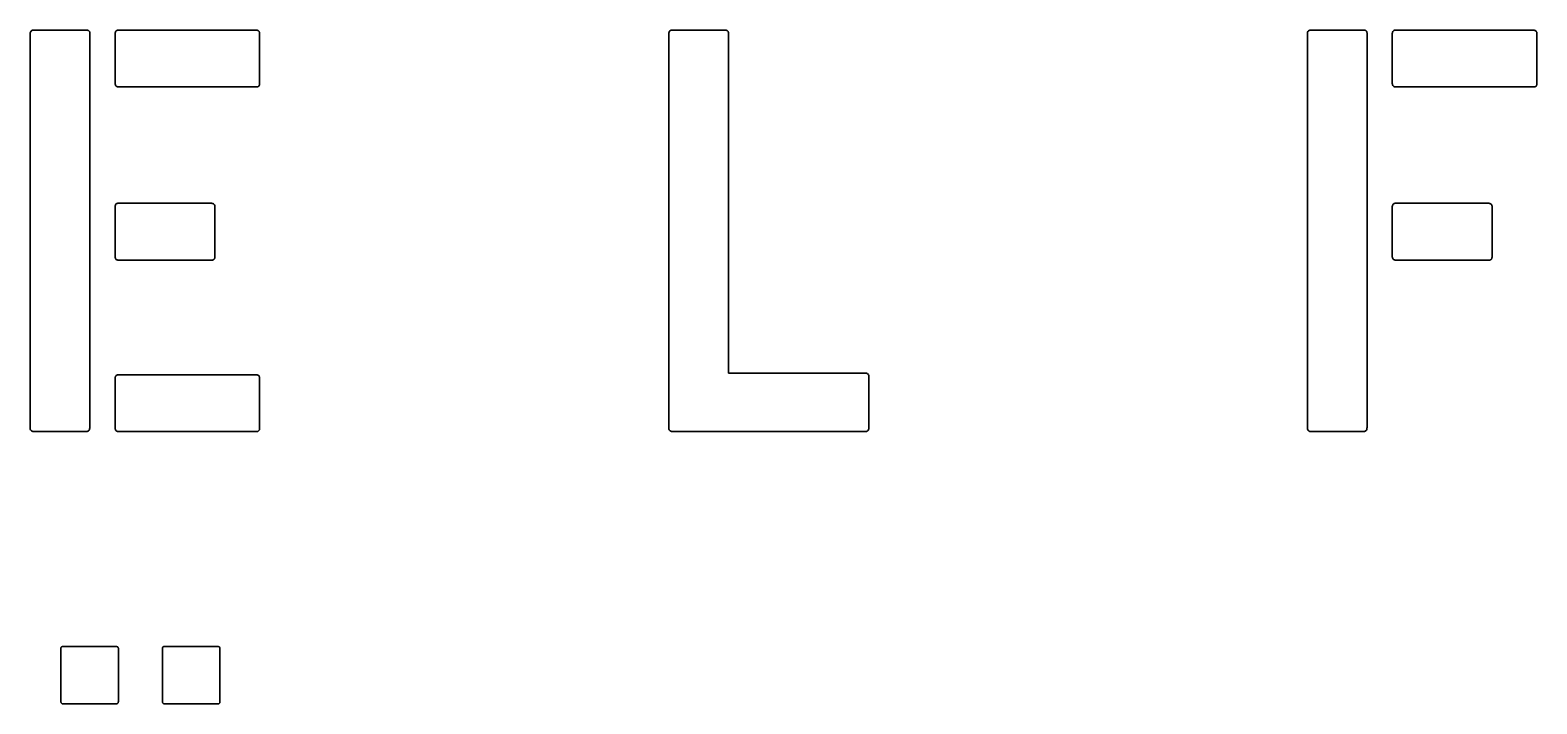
# Model space of a CAD drawing. Extents: x 10 to 410, y -69 to 348.
# Drawn here: x 204.1 to 279.2, y 142.4 to 176 of the extents above; entities that cross this region are included whole.
import ezdxf

# ---------------------------------------------------------------- set-up
doc = ezdxf.new("R2010")
doc.units = 0

msp = doc.modelspace()

# ---------------------------------------------------------------- linework, layer by layer
at = {"color": 7, "lineweight": 35, "ltscale": 0.000951}
for p, q in [((204.149994, 175.800003), (204.151718, 175.837997)), ((208.378571, 175.800003), (208.38028, 175.837997)), ((215.378571, 176), (215.416565, 175.998291)), ((235.949997, 175.800003), (235.951721, 175.837997)), ((267.75, 175.800003), (267.751709, 175.837997)), ((271.978577, 175.800003), (271.980286, 175.837997)), ((278.978577, 176), (279.016571, 175.998291)), ((208.38028, 173.33342), (208.378571, 173.371429)), ((271.980286, 173.33342), (271.978577, 173.371429)), ((213.149994, 167.371429), (213.187988, 167.36972)), ((276.75, 167.371429), (276.787994, 167.36972)), ((208.378571, 167.171432), (208.38028, 167.209427)), ((271.978577, 167.171432), (271.980286, 167.209427)), ((208.38028, 164.704849), (208.378571, 164.742859)), ((271.980286, 164.704849), (271.978577, 164.742859)), ((208.378571, 158.628571), (208.38028, 158.666565)), ((215.378571, 158.828568), (215.416565, 158.826859)), ((207.121429, 156.199997), (207.119415, 156.162003)), ((208.38028, 156.162003), (208.378571, 156.199997)), ((245.921432, 156.199997), (245.919434, 156.162003)), ((270.721436, 156.199997), (270.719421, 156.162003)), ((204.349991, 156), (204.311996, 156.001709)), ((236.150009, 156), (236.112, 156.001709)), ((270.559418, 156.001999), (270.521423, 156))]:
    msp.add_line(p, q, dxfattribs=at)
at = {"color": 7, "lineweight": 35, "ltscale": 0.490714}
for p, q in [((204.149994, 156.171432), (204.149994, 175.800003)), ((235.949997, 156.171432), (235.949997, 175.800003)), ((267.75, 156.171432), (267.75, 175.800003))]:
    msp.add_line(p, q, dxfattribs=at)
at = {"color": 7, "lineweight": 35, "ltscale": 0.00086}
for p, q in [((204.151718, 175.837997), (204.156845, 175.871994)), ((208.38028, 175.837997), (208.385422, 175.871994)), ((215.416565, 175.998291), (215.450562, 175.993149)), ((235.951721, 175.837997), (235.956863, 175.871994)), ((267.751709, 175.837997), (267.756836, 175.871994)), ((271.980286, 175.837997), (271.985413, 175.871994)), ((279.016571, 175.998291), (279.050568, 175.993149)), ((208.385422, 173.299423), (208.38028, 173.33342)), ((271.985413, 173.299423), (271.980286, 173.33342)), ((213.187988, 167.36972), (213.221985, 167.364578)), ((276.787994, 167.36972), (276.821991, 167.364578)), ((208.38028, 167.209427), (208.385422, 167.243423)), ((271.980286, 167.209427), (271.985413, 167.243423)), ((208.385422, 164.670853), (208.38028, 164.704849)), ((271.985413, 164.670853), (271.980286, 164.704849)), ((208.38028, 158.666565), (208.385422, 158.700577)), ((215.416565, 158.826859), (215.450562, 158.821716)), ((208.385422, 156.128006), (208.38028, 156.162003)), ((204.311996, 156.001709), (204.278, 156.006851)), ((236.112, 156.001709), (236.078003, 156.006851)), ((267.911987, 156.001709), (267.877991, 156.006851))]:
    msp.add_line(p, q, dxfattribs=at)
at = {"color": 7, "lineweight": 35, "ltscale": 0.00078}
for p, q in [((204.156845, 175.871994), (204.165421, 175.901993)), ((208.385422, 175.871994), (208.393997, 175.901993)), ((215.450562, 175.993149), (215.48056, 175.984573)), ((235.956863, 175.871994), (235.965439, 175.901993)), ((267.756836, 175.871994), (267.765442, 175.901993)), ((271.985413, 175.871994), (271.993988, 175.901993)), ((279.050568, 175.993149), (279.080566, 175.984573)), ((208.393997, 173.269424), (208.385422, 173.299423)), ((271.993988, 173.269424), (271.985413, 173.299423)), ((213.221985, 167.364578), (213.251984, 167.356003)), ((276.821991, 167.364578), (276.85199, 167.356003)), ((208.385422, 167.243423), (208.393997, 167.273422)), ((271.985413, 167.243423), (271.993988, 167.273422)), ((208.393997, 164.640854), (208.385422, 164.670853)), ((271.993988, 164.640854), (271.985413, 164.670853)), ((208.385422, 158.700577), (208.393997, 158.730576)), ((215.450562, 158.821716), (215.48056, 158.813141)), ((208.393997, 156.098007), (208.385422, 156.128006)), ((204.278, 156.006851), (204.248001, 156.015427)), ((236.078003, 156.006851), (236.048004, 156.015427)), ((267.877991, 156.006851), (267.847992, 156.015427))]:
    msp.add_line(p, q, dxfattribs=at)
at = {"color": 7, "lineweight": 35, "ltscale": 0.000716}
for p, q in [((204.165421, 175.901993), (204.177429, 175.927994)), ((208.393997, 175.901993), (208.405991, 175.927994)), ((215.48056, 175.984573), (215.506561, 175.97258)), ((235.965439, 175.901993), (235.977432, 175.927994)), ((267.765442, 175.901993), (267.777405, 175.927994)), ((271.993988, 175.901993), (272.005981, 175.927994)), ((279.080566, 175.984573), (279.106567, 175.97258)), ((208.405991, 173.243423), (208.393997, 173.269424)), ((272.005981, 173.243423), (271.993988, 173.269424)), ((213.251984, 167.356003), (213.277985, 167.343994)), ((276.85199, 167.356003), (276.877991, 167.343994)), ((208.393997, 167.273422), (208.405991, 167.299423)), ((271.993988, 167.273422), (272.005981, 167.299423)), ((208.405991, 164.614853), (208.393997, 164.640854)), ((272.005981, 164.614853), (271.993988, 164.640854)), ((208.393997, 158.730576), (208.405991, 158.756577)), ((215.48056, 158.813141), (215.506561, 158.801147)), ((208.405991, 156.072006), (208.393997, 156.098007)), ((204.248001, 156.015427), (204.222, 156.027435)), ((236.048004, 156.015427), (236.022003, 156.027435)), ((267.847992, 156.015427), (267.821991, 156.027435))]:
    msp.add_line(p, q, dxfattribs=at)
at = {"color": 7, "lineweight": 35, "ltscale": 0.000672}
for p, q in [((204.177429, 175.927994), (204.192856, 175.949997)), ((208.405991, 175.927994), (208.421417, 175.949997)), ((215.506561, 175.97258), (215.528564, 175.957138)), ((235.977432, 175.927994), (235.992859, 175.949997)), ((267.777405, 175.927994), (267.792847, 175.949997)), ((272.005981, 175.927994), (272.021423, 175.949997)), ((279.106567, 175.97258), (279.128571, 175.957138)), ((208.421417, 173.22142), (208.405991, 173.243423)), ((272.021423, 173.22142), (272.005981, 173.243423)), ((208.405991, 167.299423), (208.421417, 167.321426)), ((213.277985, 167.343994), (213.299988, 167.328568)), ((272.005981, 167.299423), (272.021423, 167.321426)), ((276.877991, 167.343994), (276.899994, 167.328568)), ((208.421417, 164.59285), (208.405991, 164.614853)), ((272.021423, 164.59285), (272.005981, 164.614853)), ((215.506561, 158.801147), (215.528564, 158.785721)), ((208.421417, 156.050003), (208.405991, 156.072006)), ((204.222, 156.027435), (204.199997, 156.042862)), ((236.022003, 156.027435), (236, 156.042862)), ((267.821991, 156.027435), (267.799988, 156.042862))]:
    msp.add_line(p, q, dxfattribs=at)
at = {"color": 7, "lineweight": 35, "ltscale": 0.000652}
for p, q in [((204.192856, 175.949997), (204.2117, 175.968002)), ((208.421417, 175.949997), (208.440277, 175.968002)), ((215.528564, 175.957138), (215.54657, 175.938278)), ((235.992859, 175.949997), (236.011719, 175.968002)), ((267.792847, 175.949997), (267.811707, 175.968002)), ((272.021423, 175.949997), (272.040283, 175.968002)), ((208.440277, 173.20343), (208.421417, 173.22142)), ((272.040283, 173.20343), (272.021423, 173.22142)), ((208.421417, 167.321426), (208.440277, 167.339432)), ((213.299988, 167.328568), (213.317993, 167.309708)), ((272.021423, 167.321426), (272.040283, 167.339432)), ((276.899994, 167.328568), (276.917999, 167.309708)), ((208.440277, 164.57486), (208.421417, 164.59285)), ((272.040283, 164.57486), (272.021423, 164.59285)), ((208.421417, 158.778564), (208.440277, 158.79657)), ((215.528564, 158.785721), (215.54657, 158.766861)), ((204.199997, 156.042862), (204.181992, 156.061722)), ((236, 156.042862), (235.98201, 156.061722)), ((267.799988, 156.042862), (267.781982, 156.061722)), ((208.440277, 156.031998), (208.421417, 156.050003))]:
    msp.add_line(p, q, dxfattribs=at)
at = {"color": 7, "lineweight": 35, "ltscale": 0.000658}
for p, q in [((204.2117, 175.968002), (204.233994, 175.981995)), ((208.440277, 175.968002), (208.46257, 175.981995)), ((215.54657, 175.938278), (215.560577, 175.916)), ((236.011719, 175.968002), (236.034012, 175.981995)), ((267.811707, 175.968002), (267.833984, 175.981995)), ((272.040283, 175.968002), (272.062561, 175.981995)), ((279.146545, 175.938278), (279.160583, 175.916)), ((208.46257, 173.189423), (208.440277, 173.20343)), ((272.062561, 173.189423), (272.040283, 173.20343)), ((208.440277, 167.339432), (208.46257, 167.353424)), ((272.040283, 167.339432), (272.062561, 167.353424)), ((213.317993, 167.309708), (213.332001, 167.28743)), ((276.917999, 167.309708), (276.932007, 167.28743)), ((208.46257, 164.560852), (208.440277, 164.57486)), ((272.062561, 164.560852), (272.040283, 164.57486)), ((208.440277, 158.79657), (208.46257, 158.810577)), ((215.54657, 158.766861), (215.560577, 158.744568)), ((204.181992, 156.061722), (204.167999, 156.084)), ((235.98201, 156.061722), (235.968002, 156.084)), ((208.46257, 156.018005), (208.440277, 156.031998))]:
    msp.add_line(p, q, dxfattribs=at)
at = {"color": 7, "lineweight": 35, "ltscale": 0.00069}
for p, q in [((204.233994, 175.981995), (204.25972, 175.992004)), ((208.46257, 175.981995), (208.488281, 175.992004)), ((236.034012, 175.981995), (236.059723, 175.992004)), ((267.833984, 175.981995), (267.859711, 175.992004)), ((272.062561, 175.981995), (272.088287, 175.992004)), ((208.488281, 173.179428), (208.46257, 173.189423)), ((272.088287, 173.179428), (272.062561, 173.189423)), ((208.46257, 167.353424), (208.488281, 167.363434)), ((272.062561, 167.353424), (272.088287, 167.363434)), ((276.932007, 167.28743), (276.942017, 167.261719)), ((208.488281, 164.550858), (208.46257, 164.560852)), ((272.088287, 164.550858), (272.062561, 164.560852)), ((208.46257, 158.810577), (208.488281, 158.820572)), ((204.167999, 156.084), (204.15799, 156.109711)), ((235.968002, 156.084), (235.958008, 156.109711)), ((267.768005, 156.084), (267.757996, 156.109711)), ((208.488281, 156.007996), (208.46257, 156.018005))]:
    msp.add_line(p, q, dxfattribs=at)
at = {"color": 7, "lineweight": 35, "ltscale": 0.000743}
msp.add_line((204.25972, 175.992004), (204.288849, 175.998001), dxfattribs=at)
at = {"color": 7, "lineweight": 35, "ltscale": 0.000816}
for p, q in [((204.288849, 175.998001), (204.321426, 176)), ((208.517426, 175.998001), (208.550003, 176)), ((215.576569, 175.861145), (215.578552, 175.828568)), ((236.088867, 175.998001), (236.121429, 176)), ((267.888855, 175.998001), (267.921417, 176)), ((270.549988, 176), (270.582581, 175.998566)), ((272.117432, 175.998001), (272.149994, 176)), ((279.176575, 175.861145), (279.178558, 175.828568)), ((208.550003, 173.171432), (208.517426, 173.173431)), ((272.149994, 173.171432), (272.117432, 173.173431)), ((208.517426, 167.369431), (208.550003, 167.371429)), ((272.117432, 167.369431), (272.149994, 167.371429)), ((213.347992, 167.232574), (213.349991, 167.199997)), ((276.947998, 167.232574), (276.950012, 167.199997)), ((208.550003, 164.542862), (208.517426, 164.544861)), ((272.149994, 164.542862), (272.117432, 164.544861)), ((208.517426, 158.826569), (208.550003, 158.828568)), ((215.576569, 158.689713), (215.578552, 158.65715)), ((204.151993, 156.138855), (204.149994, 156.171432)), ((235.952011, 156.138855), (235.949997, 156.171432)), ((267.752014, 156.138855), (267.75, 156.171432)), ((208.550003, 156), (208.517426, 156.001999))]:
    msp.add_line(p, q, dxfattribs=at)
at = {"color": 7, "lineweight": 35, "ltscale": 0.065714}
for p, q in [((204.321426, 176), (206.949997, 176)), ((236.121429, 176), (238.75, 176)), ((267.921417, 176), (270.549988, 176)), ((208.428574, 142.428574), (205.800003, 142.428574)), ((213.485718, 142.428574), (210.857147, 142.428574))]:
    msp.add_line(p, q, dxfattribs=at)
at = {"color": 7, "lineweight": 35, "ltscale": 0.000815}
for p, q in [((206.949997, 176), (206.982559, 175.998566)), ((238.75, 176), (238.782578, 175.998566)), ((215.578552, 173.34285), (215.577133, 173.310287)), ((279.178558, 173.34285), (279.177155, 173.310287)), ((213.349991, 164.714279), (213.348572, 164.681717)), ((276.950012, 164.714279), (276.948578, 164.681717)), ((215.578552, 156.171432), (215.577133, 156.138855))]:
    msp.add_line(p, q, dxfattribs=at)
at = {"color": 7, "lineweight": 35, "ltscale": 0.000736}
for p, q in [((206.982559, 175.998566), (207.011703, 175.994278)), ((238.782578, 175.998566), (238.811722, 175.994278)), ((270.582581, 175.998566), (270.611694, 175.994278)), ((215.577133, 173.310287), (215.572845, 173.281143)), ((215.577133, 156.138855), (215.572845, 156.109711))]:
    msp.add_line(p, q, dxfattribs=at)
at = {"color": 7, "lineweight": 35, "ltscale": 0.000667}
for p, q in [((207.011703, 175.994278), (207.03743, 175.987137)), ((238.811722, 175.994278), (238.837433, 175.987137)), ((270.611694, 175.994278), (270.637421, 175.987137)), ((215.572845, 173.281143), (215.565704, 173.255432)), ((279.172852, 173.281143), (279.16571, 173.255432)), ((213.344269, 164.652573), (213.337128, 164.626862)), ((276.944275, 164.652573), (276.937134, 164.626862)), ((215.572845, 156.109711), (215.565704, 156.084))]:
    msp.add_line(p, q, dxfattribs=at)
at = {"color": 7, "lineweight": 35, "ltscale": 0.00061}
msp.add_line((207.03743, 175.987137), (207.059708, 175.977142), dxfattribs=at)
at = {"color": 7, "lineweight": 35, "ltscale": 0.000571}
for p, q in [((207.059708, 175.977142), (207.078568, 175.964279)), ((238.859726, 175.977142), (238.878586, 175.964279)), ((215.555695, 173.233139), (215.542847, 173.214279)), ((279.155701, 173.233139), (279.142853, 173.214279)), ((213.327133, 164.604568), (213.31427, 164.585709)), ((276.927155, 164.604568), (276.914276, 164.585709)), ((215.555695, 156.061722), (215.542847, 156.042862))]:
    msp.add_line(p, q, dxfattribs=at)
at = {"color": 7, "lineweight": 35, "ltscale": 0.00055}
for p, q in [((207.078568, 175.964279), (207.093994, 175.948578)), ((238.878586, 175.964279), (238.893997, 175.948578))]:
    msp.add_line(p, q, dxfattribs=at)
at = {"color": 7, "lineweight": 35, "ltscale": 0.000553}
for p, q in [((207.093994, 175.948578), (207.105988, 175.930008)), ((238.893997, 175.948578), (238.906006, 175.930008)), ((270.694, 175.948578), (270.705994, 175.930008)), ((279.127136, 173.198853), (279.108551, 173.186859)), ((215.52713, 156.027435), (215.508575, 156.015427))]:
    msp.add_line(p, q, dxfattribs=at)
at = {"color": 7, "lineweight": 35, "ltscale": 0.000577}
for p, q in [((207.105988, 175.930008), (207.114563, 175.908569)), ((238.906006, 175.930008), (238.914566, 175.908569)), ((270.705994, 175.930008), (270.714569, 175.908569)), ((215.508575, 173.186859), (215.487137, 173.178284)), ((279.108551, 173.186859), (279.087128, 173.178284)), ((213.279999, 164.558289), (213.258575, 164.549713)), ((215.508575, 156.015427), (215.487137, 156.006851))]:
    msp.add_line(p, q, dxfattribs=at)
at = {"color": 7, "lineweight": 35, "ltscale": 0.00062}
for p, q in [((207.114563, 175.908569), (207.119705, 175.884293)), ((238.914566, 175.908569), (238.919724, 175.884293)), ((270.714569, 175.908569), (270.719727, 175.884293)), ((279.087128, 173.178284), (279.062866, 173.173141)), ((276.858551, 164.549713), (276.83429, 164.544571))]:
    msp.add_line(p, q, dxfattribs=at)
at = {"color": 7, "lineweight": 35, "ltscale": 0.00068}
for p, q in [((207.119705, 175.884293), (207.121429, 175.857147)), ((238.919724, 175.884293), (238.921432, 175.857147)), ((270.719727, 175.884293), (270.721436, 175.857147)), ((215.462845, 173.173141), (215.435699, 173.171432)), ((279.062866, 173.173141), (279.035706, 173.171432)), ((213.234283, 164.544571), (213.207138, 164.542862)), ((276.83429, 164.544571), (276.807129, 164.542862)), ((215.462845, 156.001709), (215.435699, 156))]:
    msp.add_line(p, q, dxfattribs=at)
at = {"color": 7, "lineweight": 35, "ltscale": 0.491429}
for p, q in [((207.121429, 175.857147), (207.121429, 156.199997)), ((270.721436, 175.857147), (270.721436, 156.199997))]:
    msp.add_line(p, q, dxfattribs=at)
at = {"color": 7, "lineweight": 35, "ltscale": 0.060714}
for p, q in [((208.378571, 173.371429), (208.378571, 175.800003)), ((271.978577, 173.371429), (271.978577, 175.800003)), ((208.378571, 164.742859), (208.378571, 167.171432)), ((271.978577, 164.742859), (271.978577, 167.171432)), ((208.378571, 156.199997), (208.378571, 158.628571))]:
    msp.add_line(p, q, dxfattribs=at)
at = {"color": 7, "lineweight": 35, "ltscale": 0.000744}
for p, q in [((208.488281, 175.992004), (208.517426, 175.998001)), ((215.570557, 175.890289), (215.576569, 175.861145)), ((236.059723, 175.992004), (236.088867, 175.998001)), ((267.859711, 175.992004), (267.888855, 175.998001)), ((272.088287, 175.992004), (272.117432, 175.998001)), ((279.170563, 175.890289), (279.176575, 175.861145)), ((208.517426, 173.173431), (208.488281, 173.179428)), ((272.117432, 173.173431), (272.088287, 173.179428)), ((208.488281, 167.363434), (208.517426, 167.369431)), ((272.088287, 167.363434), (272.117432, 167.369431)), ((213.34198, 167.261719), (213.347992, 167.232574)), ((276.942017, 167.261719), (276.947998, 167.232574)), ((208.517426, 164.544861), (208.488281, 164.550858)), ((272.117432, 164.544861), (272.088287, 164.550858)), ((208.488281, 158.820572), (208.517426, 158.826569)), ((215.570557, 158.718857), (215.576569, 158.689713)), ((204.15799, 156.109711), (204.151993, 156.138855)), ((235.958008, 156.109711), (235.952011, 156.138855)), ((267.757996, 156.109711), (267.752014, 156.138855)), ((208.517426, 156.001999), (208.488281, 156.007996))]:
    msp.add_line(p, q, dxfattribs=at)
at = {"color": 7, "lineweight": 35, "ltscale": 0.170714}
for p, q in [((208.550003, 176), (215.378571, 176)), ((208.550003, 158.828568), (215.378571, 158.828568))]:
    msp.add_line(p, q, dxfattribs=at)
at = {"color": 7, "lineweight": 35, "ltscale": 0.000689}
for p, q in [((215.560577, 175.916), (215.570557, 175.890289)), ((279.160583, 175.916), (279.170563, 175.890289)), ((213.332001, 167.28743), (213.34198, 167.261719)), ((215.560577, 158.744568), (215.570557, 158.718857))]:
    msp.add_line(p, q, dxfattribs=at)
at = {"color": 7, "lineweight": 35, "ltscale": 0.062143}
for p, q in [((215.578552, 175.828568), (215.578552, 173.34285)), ((279.178558, 175.828568), (279.178558, 173.34285)), ((213.349991, 167.199997), (213.349991, 164.714279)), ((276.950012, 167.199997), (276.950012, 164.714279)), ((215.578552, 158.65715), (215.578552, 156.171432))]:
    msp.add_line(p, q, dxfattribs=at)
at = {"color": 7, "lineweight": 35, "ltscale": 0.000611}
for p, q in [((238.837433, 175.987137), (238.859726, 175.977142)), ((270.637421, 175.987137), (270.659729, 175.977142)), ((215.565704, 173.255432), (215.555695, 173.233139)), ((279.16571, 173.255432), (279.155701, 173.233139)), ((213.337128, 164.626862), (213.327133, 164.604568)), ((276.937134, 164.626862), (276.927155, 164.604568)), ((215.565704, 156.084), (215.555695, 156.061722))]:
    msp.add_line(p, q, dxfattribs=at)
at = {"color": 7, "lineweight": 35, "ltscale": 0.423571}
msp.add_line((238.921432, 175.857147), (238.921432, 158.914291), dxfattribs=at)
at = {"color": 7, "lineweight": 35, "ltscale": 0.00057}
msp.add_line((270.659729, 175.977142), (270.678558, 175.964279), dxfattribs=at)
at = {"color": 7, "lineweight": 35, "ltscale": 0.000551}
for p, q in [((270.678558, 175.964279), (270.694, 175.948578)), ((215.542847, 173.214279), (215.52713, 173.198853)), ((279.142853, 173.214279), (279.127136, 173.198853)), ((213.31427, 164.585709), (213.298553, 164.570282)), ((276.914276, 164.585709), (276.89856, 164.570282)), ((215.542847, 156.042862), (215.52713, 156.027435))]:
    msp.add_line(p, q, dxfattribs=at)
at = {"color": 7, "lineweight": 35, "ltscale": 0.170715}
msp.add_line((272.149994, 176), (278.978577, 176), dxfattribs=at)
at = {"color": 7, "lineweight": 35, "ltscale": 0.000651}
msp.add_line((279.128571, 175.957138), (279.146545, 175.938278), dxfattribs=at)
at = {"color": 7, "lineweight": 35, "ltscale": 0.172142}
for p, q in [((215.435699, 173.171432), (208.550003, 173.171432)), ((215.435699, 156), (208.550003, 156))]:
    msp.add_line(p, q, dxfattribs=at)
at = {"color": 7, "lineweight": 35, "ltscale": 0.000621}
for p, q in [((215.487137, 173.178284), (215.462845, 173.173141)), ((213.258575, 164.549713), (213.234283, 164.544571)), ((215.487137, 156.006851), (215.462845, 156.001709))]:
    msp.add_line(p, q, dxfattribs=at)
at = {"color": 7, "lineweight": 35, "ltscale": 0.000552}
for p, q in [((215.52713, 173.198853), (215.508575, 173.186859)), ((213.298553, 164.570282), (213.279999, 164.558289)), ((276.89856, 164.570282), (276.880005, 164.558289))]:
    msp.add_line(p, q, dxfattribs=at)
at = {"color": 7, "lineweight": 35, "ltscale": 0.172143}
msp.add_line((279.035706, 173.171432), (272.149994, 173.171432), dxfattribs=at)
at = {"color": 7, "lineweight": 35, "ltscale": 0.000737}
for p, q in [((279.177155, 173.310287), (279.172852, 173.281143)), ((213.348572, 164.681717), (213.344269, 164.652573)), ((276.948578, 164.681717), (276.944275, 164.652573))]:
    msp.add_line(p, q, dxfattribs=at)
at = {"color": 7, "lineweight": 35, "ltscale": 0.115}
for p, q in [((208.550003, 167.371429), (213.149994, 167.371429)), ((272.149994, 167.371429), (276.75, 167.371429))]:
    msp.add_line(p, q, dxfattribs=at)
at = {"color": 7, "lineweight": 35, "ltscale": 0.116428}
for p, q in [((213.207138, 164.542862), (208.550003, 164.542862)), ((276.807129, 164.542862), (272.149994, 164.542862))]:
    msp.add_line(p, q, dxfattribs=at)
at = {"color": 7, "lineweight": 35, "ltscale": 0.000578}
msp.add_line((276.880005, 164.558289), (276.858551, 164.549713), dxfattribs=at)
at = {"color": 7, "lineweight": 35, "ltscale": 0.000671}
msp.add_line((208.405991, 158.756577), (208.421417, 158.778564), dxfattribs=at)
at = {"color": 7, "lineweight": 35, "ltscale": 0.17}
msp.add_line((238.921432, 158.914291), (245.721436, 158.914291), dxfattribs=at)
at = {"color": 7, "lineweight": 35, "ltscale": 0.000952}
for p, q in [((245.721436, 158.914291), (245.759445, 158.912292)), ((245.919434, 158.752289), (245.921432, 158.714279)), ((206.959427, 156.001999), (206.921417, 156)), ((245.759445, 156.001999), (245.721436, 156)), ((267.950012, 156), (267.911987, 156.001709))]:
    msp.add_line(p, q, dxfattribs=at)
at = {"color": 7, "lineweight": 35, "ltscale": 0.000863}
for p, q in [((245.759445, 158.912292), (245.793442, 158.906281)), ((245.913437, 158.786285), (245.919434, 158.752289)), ((207.119415, 156.162003), (207.113419, 156.128006)), ((245.919434, 156.162003), (245.913437, 156.128006)), ((270.719421, 156.162003), (270.71344, 156.128006)), ((206.993423, 156.007996), (206.959427, 156.001999)), ((245.793442, 156.007996), (245.759445, 156.001999)), ((270.593414, 156.007996), (270.559418, 156.001999))]:
    msp.add_line(p, q, dxfattribs=at)
at = {"color": 7, "lineweight": 35, "ltscale": 0.00079}
for p, q in [((245.793442, 158.906281), (245.823441, 158.896286)), ((207.113419, 156.128006), (207.103424, 156.098007))]:
    msp.add_line(p, q, dxfattribs=at)
at = {"color": 7, "lineweight": 35, "ltscale": 0.000738}
for p, q in [((245.823441, 158.896286), (245.849442, 158.882278)), ((245.88942, 158.842285), (245.903427, 158.816284)), ((207.103424, 156.098007), (207.089417, 156.072006)), ((245.903427, 156.098007), (245.88942, 156.072006)), ((270.70343, 156.098007), (270.689423, 156.072006)), ((207.049423, 156.031998), (207.023422, 156.018005)), ((245.849442, 156.031998), (245.823441, 156.018005)), ((270.649414, 156.031998), (270.623413, 156.018005))]:
    msp.add_line(p, q, dxfattribs=at)
at = {"color": 7, "lineweight": 35, "ltscale": 0.00071}
for p, q in [((245.849442, 158.882278), (245.871429, 158.864288)), ((245.871429, 156.050003), (245.849442, 156.031998))]:
    msp.add_line(p, q, dxfattribs=at)
at = {"color": 7, "lineweight": 35, "ltscale": 0.000711}
for p, q in [((245.871429, 158.864288), (245.88942, 158.842285)), ((207.089417, 156.072006), (207.071426, 156.050003)), ((245.88942, 156.072006), (245.871429, 156.050003)), ((270.689423, 156.072006), (270.671417, 156.050003)), ((207.071426, 156.050003), (207.049423, 156.031998)), ((270.671417, 156.050003), (270.649414, 156.031998))]:
    msp.add_line(p, q, dxfattribs=at)
at = {"color": 7, "lineweight": 35, "ltscale": 0.000791}
for p, q in [((245.903427, 158.816284), (245.913437, 158.786285)), ((245.913437, 156.128006), (245.903427, 156.098007)), ((270.71344, 156.128006), (270.70343, 156.098007)), ((207.023422, 156.018005), (206.993423, 156.007996)), ((245.823441, 156.018005), (245.793442, 156.007996)), ((270.623413, 156.018005), (270.593414, 156.007996))]:
    msp.add_line(p, q, dxfattribs=at)
at = {"color": 7, "lineweight": 35, "ltscale": 0.062857}
msp.add_line((245.921432, 158.714279), (245.921432, 156.199997), dxfattribs=at)
at = {"color": 7, "lineweight": 35, "ltscale": 0.000657}
msp.add_line((267.781982, 156.061722), (267.768005, 156.084), dxfattribs=at)
at = {"color": 7, "lineweight": 35, "ltscale": 0.064286}
msp.add_line((206.921417, 156), (204.349991, 156), dxfattribs=at)
at = {"color": 7, "lineweight": 35, "ltscale": 0.239286}
msp.add_line((245.721436, 156), (236.150009, 156), dxfattribs=at)
at = {"color": 7, "lineweight": 35, "ltscale": 0.064285}
msp.add_line((270.521423, 156), (267.950012, 156), dxfattribs=at)
at = {"color": 7, "lineweight": 35, "ltscale": 0.000408}
for p, q in [((205.685715, 145.199997), (205.686569, 145.216293)), ((205.755142, 145.284851), (205.771423, 145.285721)), ((208.541718, 145.216293), (208.542862, 145.199997)), ((210.742859, 145.199997), (210.743713, 145.216293)), ((210.812286, 145.284851), (210.828568, 145.285721)), ((213.598862, 145.216293), (213.600006, 145.199997))]:
    msp.add_line(p, q, dxfattribs=at)
at = {"color": 7, "lineweight": 35, "ltscale": 0.066428}
for p, q in [((205.685715, 142.542862), (205.685715, 145.199997)), ((208.542862, 145.199997), (208.542862, 142.542862)), ((210.742859, 142.542862), (210.742859, 145.199997)), ((213.600006, 145.199997), (213.600006, 142.542862))]:
    msp.add_line(p, q, dxfattribs=at)
at = {"color": 7, "lineweight": 35, "ltscale": 0.00037}
for p, q in [((205.686569, 145.216293), (205.689148, 145.23085)), ((205.74057, 145.282288), (205.755142, 145.284851)), ((210.743713, 145.216293), (210.746292, 145.23085)), ((210.797714, 145.282288), (210.812286, 145.284851))]:
    msp.add_line(p, q, dxfattribs=at)
at = {"color": 7, "lineweight": 35, "ltscale": 0.000339}
for p, q in [((205.689148, 145.23085), (205.693436, 145.243713)), ((205.727707, 145.278), (205.74057, 145.282288)), ((210.746292, 145.23085), (210.75058, 145.243713)), ((210.784851, 145.278), (210.797714, 145.282288))]:
    msp.add_line(p, q, dxfattribs=at)
at = {"color": 7, "lineweight": 35, "ltscale": 0.000316}
for p, q in [((205.693436, 145.243713), (205.699432, 145.254852)), ((205.716568, 145.272003), (205.727707, 145.278)), ((210.75058, 145.243713), (210.756577, 145.254852)), ((210.773712, 145.272003), (210.784851, 145.278))]:
    msp.add_line(p, q, dxfattribs=at)
at = {"color": 7, "lineweight": 35, "ltscale": 0.000304}
for p, q in [((205.699432, 145.254852), (205.707138, 145.264282)), ((210.756577, 145.254852), (210.764282, 145.264282))]:
    msp.add_line(p, q, dxfattribs=at)
at = {"color": 7, "lineweight": 35, "ltscale": 0.000305}
for p, q in [((205.707138, 145.264282), (205.716568, 145.272003)), ((210.764282, 145.264282), (210.773712, 145.272003))]:
    msp.add_line(p, q, dxfattribs=at)
at = {"color": 7, "lineweight": 35, "ltscale": 0.066429}
for p, q in [((205.771423, 145.285721), (208.428574, 145.285721)), ((210.828568, 145.285721), (213.485718, 145.285721))]:
    msp.add_line(p, q, dxfattribs=at)
at = {"color": 7, "lineweight": 35, "ltscale": 0.000543}
for p, q in [((208.428574, 145.285721), (208.450287, 145.284866)), ((213.485718, 145.285721), (213.507431, 145.284866))]:
    msp.add_line(p, q, dxfattribs=at)
at = {"color": 7, "lineweight": 35, "ltscale": 0.00049}
for p, q in [((208.450287, 145.284866), (208.469711, 145.282288)), ((213.507431, 145.284866), (213.526855, 145.282288))]:
    msp.add_line(p, q, dxfattribs=at)
at = {"color": 7, "lineweight": 35, "ltscale": 0.000442}
for p, q in [((208.469711, 145.282288), (208.486862, 145.278)), ((213.526855, 145.282288), (213.544006, 145.278))]:
    msp.add_line(p, q, dxfattribs=at)
at = {"color": 7, "lineweight": 35, "ltscale": 0.0004}
for p, q in [((208.486862, 145.278), (208.501709, 145.272003)), ((213.544006, 145.278), (213.558853, 145.272003))]:
    msp.add_line(p, q, dxfattribs=at)
at = {"color": 7, "lineweight": 35, "ltscale": 0.000369}
for p, q in [((208.501709, 145.272003), (208.514282, 145.264282)), ((213.558853, 145.272003), (213.571426, 145.264282))]:
    msp.add_line(p, q, dxfattribs=at)
at = {"color": 7, "lineweight": 35, "ltscale": 0.000349}
for p, q in [((208.514282, 145.264282), (208.524567, 145.254852)), ((213.571426, 145.264282), (213.581711, 145.254852))]:
    msp.add_line(p, q, dxfattribs=at)
at = {"color": 7, "lineweight": 35, "ltscale": 0.000343}
for p, q in [((208.524567, 145.254852), (208.532578, 145.243713)), ((213.581711, 145.254852), (213.589722, 145.243713))]:
    msp.add_line(p, q, dxfattribs=at)
at = {"color": 7, "lineweight": 35, "ltscale": 0.000352}
for p, q in [((208.532578, 145.243713), (208.538284, 145.23085)), ((213.589722, 145.243713), (213.595428, 145.23085))]:
    msp.add_line(p, q, dxfattribs=at)
at = {"color": 7, "lineweight": 35, "ltscale": 0.000374}
for p, q in [((208.538284, 145.23085), (208.541718, 145.216293)), ((213.595428, 145.23085), (213.598862, 145.216293))]:
    msp.add_line(p, q, dxfattribs=at)
at = {"color": 7, "lineweight": 35, "ltscale": 0.000544}
for p, q in [((205.686859, 142.521149), (205.685715, 142.542862)), ((205.800003, 142.428574), (205.77829, 142.429718)), ((208.450287, 142.429718), (208.428574, 142.428574)), ((208.542862, 142.542862), (208.541718, 142.521149)), ((210.744003, 142.521149), (210.742859, 142.542862)), ((210.857147, 142.428574), (210.835434, 142.429718)), ((213.507431, 142.429718), (213.485718, 142.428574)), ((213.600006, 142.542862), (213.598862, 142.521149))]:
    msp.add_line(p, q, dxfattribs=at)
at = {"color": 7, "lineweight": 35, "ltscale": 0.000493}
for p, q in [((205.690277, 142.501709), (205.686859, 142.521149)), ((205.77829, 142.429718), (205.758865, 142.433136)), ((208.469711, 142.433151), (208.450287, 142.429718)), ((210.747421, 142.501709), (210.744003, 142.521149)), ((210.835434, 142.429718), (210.81601, 142.433136)), ((213.526855, 142.433151), (213.507431, 142.429718))]:
    msp.add_line(p, q, dxfattribs=at)
at = {"color": 7, "lineweight": 35, "ltscale": 0.000452}
for p, q in [((205.695999, 142.484573), (205.690277, 142.501709)), ((205.758865, 142.433136), (205.741714, 142.438858)), ((208.486862, 142.438858), (208.469711, 142.433151)), ((208.538284, 142.501709), (208.532578, 142.484573)), ((210.753143, 142.484573), (210.747421, 142.501709)), ((210.81601, 142.433136), (210.798859, 142.438858)), ((213.544006, 142.438858), (213.526855, 142.433151)), ((213.595428, 142.501709), (213.589722, 142.484573))]:
    msp.add_line(p, q, dxfattribs=at)
at = {"color": 7, "lineweight": 35, "ltscale": 0.000422}
for p, q in [((205.703995, 142.469711), (205.695999, 142.484573)), ((205.741714, 142.438858), (205.726852, 142.446854)), ((208.501709, 142.446854), (208.486862, 142.438858)), ((208.532578, 142.484573), (208.524582, 142.469711)), ((210.761139, 142.469711), (210.753143, 142.484573)), ((210.798859, 142.438858), (210.783997, 142.446854)), ((213.558853, 142.446854), (213.544006, 142.438858)), ((213.589722, 142.484573), (213.581711, 142.469711))]:
    msp.add_line(p, q, dxfattribs=at)
at = {"color": 7, "lineweight": 35, "ltscale": 0.000406}
for p, q in [((205.714279, 142.457138), (205.703995, 142.469711)), ((205.726852, 142.446854), (205.714279, 142.457138)), ((208.514282, 142.457138), (208.501709, 142.446854)), ((208.524582, 142.469711), (208.514282, 142.457138)), ((210.771423, 142.457138), (210.761139, 142.469711)), ((210.783997, 142.446854), (210.771423, 142.457138)), ((213.571426, 142.457138), (213.558853, 142.446854)), ((213.581711, 142.469711), (213.571426, 142.457138))]:
    msp.add_line(p, q, dxfattribs=at)
at = {"color": 7, "lineweight": 35, "ltscale": 0.000494}
for p, q in [((208.541718, 142.521149), (208.538284, 142.501709)), ((213.598862, 142.521149), (213.595428, 142.501709))]:
    msp.add_line(p, q, dxfattribs=at)

doc.saveas('drawing.dxf')
